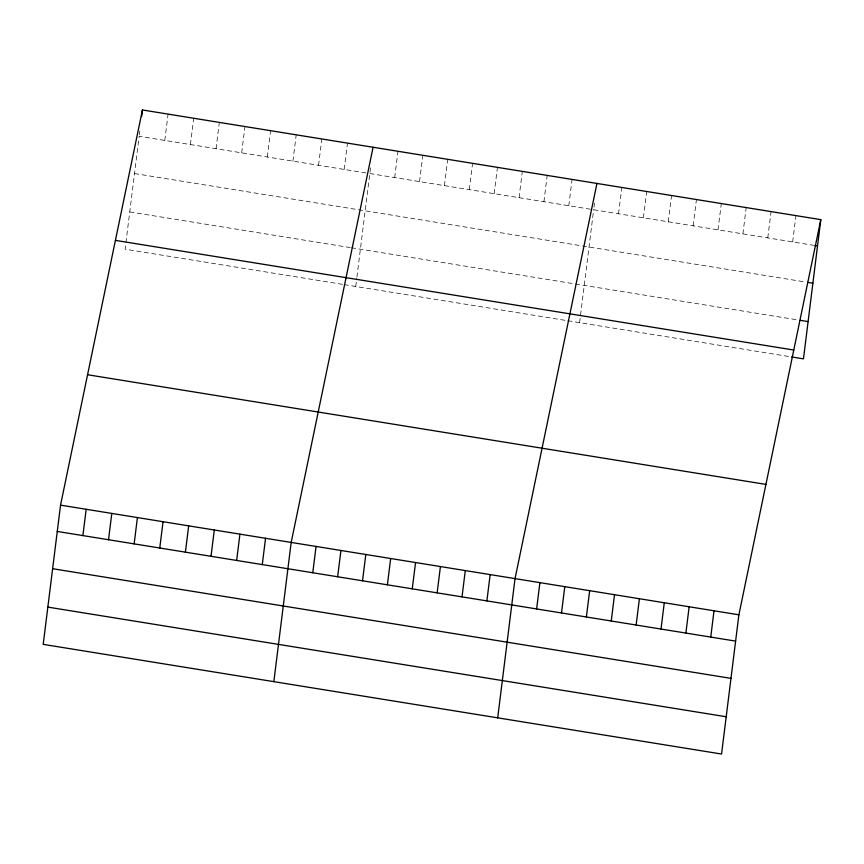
<?xml version="1.0" encoding="UTF-8"?>
<svg xmlns="http://www.w3.org/2000/svg" width="864" height="864" viewBox="0 0 864 864"><rect width="100%" height="100%" fill="white"/><g stroke="black" fill="none" stroke-linecap="round" stroke-linejoin="round"><path stroke-width="0.65" stroke-dasharray="4.32 3.24" d="M139.331 134.957L139.828 131.015M164.797 140.411L168.07 114.113M190.426 144.558L193.698 118.249M216.054 148.694L219.326 122.396M241.672 152.842L244.955 126.544M267.3 156.989L270.583 130.68M292.928 161.125L296.212 134.827M318.557 165.272L321.829 138.964M344.185 169.42L347.458 143.111M355.741 286.481L356.735 278.489M356.908 277.16L370.796 165.661M394.686 177.574L397.958 151.276M419.558 181.602L422.831 155.293M444.431 185.62L447.703 159.322M469.303 189.637L472.576 163.339M494.176 193.666L497.448 167.357M519.048 197.683L522.32 171.385M543.92 201.701L547.193 175.403M568.793 205.729L572.065 179.42M579.604 322.672L593.665 209.747M594 207.122L594.486 203.17M618.538 213.764L621.821 187.466M643.41 217.793L646.693 191.484M668.282 221.81L671.566 195.512M693.155 225.828L696.438 199.53M718.027 229.856L721.31 203.548M742.9 233.874L746.183 207.576M767.783 237.892L771.055 211.594M792.655 241.92L795.928 215.611M365.969 172.94L139.169 136.274L125.107 249.188L342.932 284.407M369.814 173.556L813.596 245.3M134.525 173.534L805.032 281.934M129.751 211.928L350.136 247.558M351.421 247.763L797.623 319.907M344.218 284.612L566.514 320.555M567.821 320.76L790.366 356.746"/><path stroke-width="1.3" d="M60.545 505.138L43.2 644.36L721.559 754.034L738.893 614.812L820.8 219.64L142.441 109.966L60.545 505.138L738.893 614.812M82.89 535.583L86.173 509.285M141.631 116.543L142.441 109.966M108.518 539.73L111.791 513.421M134.147 543.866L137.419 517.568M159.775 548.014L163.048 521.716M185.404 552.161L188.676 525.852M211.021 556.297L214.304 529.999M236.65 560.444L239.933 534.146M262.278 564.592L265.55 538.283M273.845 681.653L291.179 542.43L373.086 147.258M312.779 572.746L316.051 546.448M337.651 576.774L340.924 550.465M362.524 580.792L365.796 554.494M387.396 584.809L390.668 558.511M412.268 588.838L415.552 562.529M437.141 592.855L440.424 566.557M462.013 596.873L465.296 570.575M486.886 600.901L490.169 574.592M497.696 717.844L515.041 578.621L596.948 183.449M536.63 608.936L539.914 582.638M561.503 612.965L564.786 586.656M586.386 616.982L589.658 590.684M611.258 621L614.531 594.702M636.131 625.028L639.403 598.72M661.003 629.046L664.276 602.748M685.876 633.064L689.148 606.766M710.748 637.092L714.02 610.783M820.8 219.64L803.455 358.862L791.672 356.951M814.903 245.516L817.528 245.938M807.646 282.355L812.884 283.198M800.248 320.328L808.099 321.592M115.42 240.376L793.768 350.039M87.566 374.738L765.925 484.402M57.262 531.446L735.62 641.11M52.628 568.706L730.976 678.37M47.844 607.1L726.192 716.764"/></g></svg>
